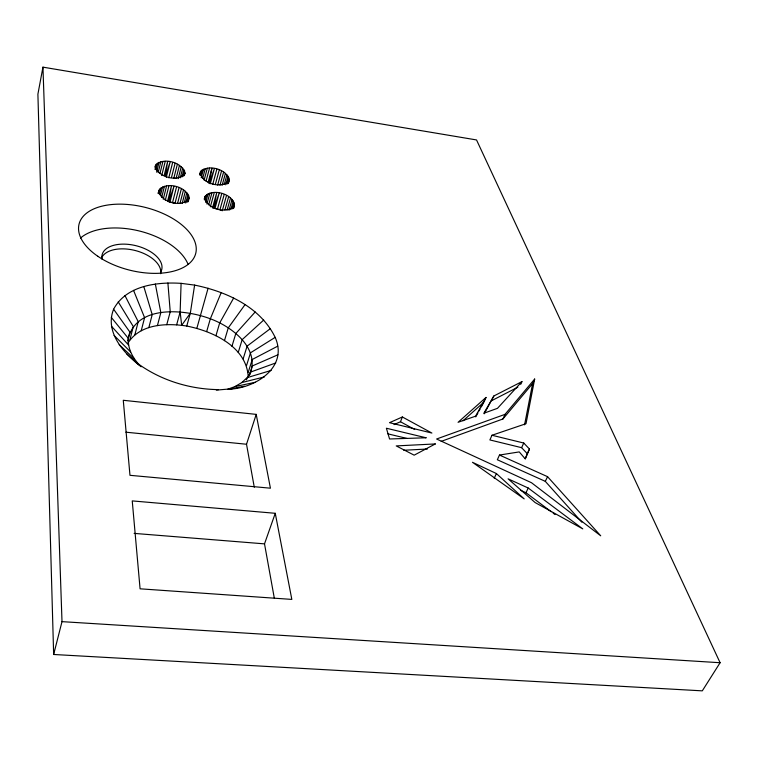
<?xml version="1.0" encoding="UTF-8"?>
<svg xmlns="http://www.w3.org/2000/svg" width="758" height="758" viewBox="0 0 758 758"><rect width="100%" height="100%" fill="white"/><g stroke="black" fill="none" stroke-linecap="round" stroke-linejoin="round"><path stroke-width="1.14" d="M248.217 376.65C246.416 346.539 212.752 331.17 186.752 326.044C166.381 322.851 139.662 323.912 127.742 343.412M233.549 208.393C238.325 194.427 208.867 185.729 204.234 198.842M228.357 183.474C232.971 169.915 204.272 161.539 199.714 174.094M181.096 283.35L194.607 285.103L190.324 313.215L181.683 325.296L180.148 311.955L181.096 283.35C156.915 281.796 126.235 285.482 113.605 309.207C104.405 332.487 124.113 353.56 141.168 366.777M188.202 201.761C193.347 187.074 161.255 178.395 158.176 193.423M184.886 173.497C183.265 162.127 161.369 156.205 155.238 166.343C157.967 177.22 177.884 182.669 184.886 173.497L184.317 175.685M165.263 175.847L167.66 161.492L164.116 175.704M179.011 187.804L175.022 203.277L168.75 201.637L171.422 185.985L167.49 201.486M42.95 67.149L37.9 94.181L53.647 654.486L702.296 690.851L720.1 662.729L476.536 139.946L42.95 67.149L62.004 621.645L53.647 654.486M524.564 424.85L532.618 383.548L534.665 379.047L505.008 414.361L502.933 418.975L441.213 441.364M534.665 379.047L526.014 423.694L491.98 435.263L489.886 439.934L521.599 447.675L527.293 453.672L525.209 458.647M204.831 196.644C205.077 208.687 227.912 215.206 234.487 205.115M200.292 171.924C200.69 183.531 222.691 189.737 229.267 180.233M155.049 167.3L155.589 165.102M155.002 169.489L156.347 163.993M155.892 169.631L157.503 163.046M156.593 172.161L159.019 162.288M158.147 172.701L160.848 161.738M159.957 173.468L162.942 161.426M161.7 175.562L165.235 161.34M158.251 193.224L159.076 189.879M158.744 193.157L159.853 188.704M159.369 194.38L161.037 187.7M160.364 195.782L162.582 186.894M166.324 177.173L170.162 161.871L165.443 175.875M161.672 197.412L164.458 186.307M163.245 199.259L166.589 185.956M127.732 340.911C134.469 304.356 184.232 308.885 210.345 318.796C232.355 326.831 261.055 348.832 249.486 375.333M168.807 177.76L172.653 162.477M129.959 339.641L133.275 326.518L118.21 301.845M165.291 200.254L168.939 185.843M171.488 177.476L175.079 163.283M173.753 178.462L177.363 164.278M134.886 334.733L138.212 321.657L124.937 295.516M170.029 201.855L173.98 186.364L168.75 201.637M176.093 178.509L179.438 165.415M178.177 178.68L181.247 166.675M172.559 202.462L176.529 186.98M139.235 364.74C131.153 356.288 125.364 343.715 129.94 332.137L113.605 309.207M180.224 177.846L182.754 168.02M141.234 330.696L144.588 317.668L133.56 290.371M181.92 177.059L183.891 169.422M183.228 176.282L184.639 170.825M184.128 175.477L184.971 172.199M177.628 203.182L181.352 188.818M180.034 203.258L183.474 190.002M148.824 327.627L152.206 314.646L143.802 286.524M182.166 203.466L185.34 191.31M184.27 202.661L186.875 192.712M185.729 203.011L188.05 194.162M187.074 202.272L188.818 195.63M188.003 201.495L189.168 197.071M157.418 325.599L160.829 312.666L155.352 284.042M199.837 175.155L200.984 170.806M200.633 175.287L202.073 169.858M229.949 389.148C255.872 387.888 288.428 367.024 275.163 337.367C260.364 306.838 226.272 291.527 194.607 285.103M201.211 177.779L203.514 169.1M202.68 178.301L205.276 168.551M204.12 180.139L207.304 168.229M166.769 324.661L170.237 311.765L167.897 282.99M206.053 181.115L209.54 168.143M208.128 182.337L211.918 168.285L209.047 183.569L214.372 168.664L210.279 183.787M204.347 199.875L205.532 195.469M205.153 199.96L206.64 194.465M205.731 202.443L208.109 193.66M206.925 204.035L209.909 193.063M212.723 184.374L216.835 169.261M208.687 204.764L211.984 192.703M176.642 324.812L180.148 311.955M215.405 184.09L219.233 170.057M210.364 206.83L214.268 192.589M217.66 185.066L221.507 171.043M212.486 208.043L216.693 192.722L213.728 208.194L219.204 193.101L214.978 208.403L216.646 208.801M220.019 185.123L223.582 172.18M222.132 185.293L225.41 173.43M221.724 193.707L217.48 209L219.109 209.54M224.245 184.488L226.936 174.776M225.713 184.8L228.111 176.159M186.752 326.044L190.324 313.215M224.178 194.522L219.924 209.814L221.459 210.487M227.097 184.042L228.907 177.561M228.092 183.256L229.295 178.935M228.215 183.588L228.812 181.427M222.227 210.819L226.509 195.526M208.09 288.201L196.853 328.318M224.955 209.805L228.641 196.701M227.125 210.013L230.508 198.009M228.992 210.326L232.071 199.401M230.811 209.587L233.284 200.851M232.242 208.876L234.108 202.31M233.265 208.118L234.506 203.75M233.407 208.564L234.032 206.366M206.659 331.578L210.345 318.796L221.213 292.56M215.945 335.728L219.687 322.965L233.635 298.065M224.453 340.674L228.253 327.911L245.061 304.593M231.957 346.283L235.814 333.52L255.181 311.974M238.249 352.413L242.162 339.65L263.727 320.028M243.147 358.904L247.108 346.131L270.454 328.565M246.521 365.593L250.519 352.792L275.163 337.367M248.226 372.301L252.262 359.472L277.674 346.188M246.322 379.843L250.51 372.102L275.713 362.968M249.562 374.547L252.262 365.972L277.883 354.81M254.281 487.233L246.521 444.245L256.213 414.38L123.279 400.29L129.969 475.313L270.426 488.19L256.213 414.38M274.301 598.09L264.514 543.865L275.258 513.299L132.243 500.905L140.078 588.814L291.83 599.407L275.258 513.299M394.046 424.613L400.47 421.742L402.365 416.976L431.889 433.055L389.498 422.689L402.365 416.976M189.083 198.435C182.072 208.166 161.369 202.481 158.735 191.196M491.98 435.263L523.75 443.032L529.463 449.02L525.313 458.96L519.249 451.91L499.475 455.056L497.333 459.755L545.296 481.349L581.888 522.234M484.4 401.134L486.001 397.438L458.069 422.31L475.579 416.17L486.001 397.438M484.191 413.802L493.875 395.97L521.949 381.615L520.727 384.334M494.225 478.27L496.386 473.542L472.452 462.285L524.195 498.887L496.386 473.542M521.599 447.675L523.75 443.032M527.293 453.672L529.463 449.02M551.284 511.754L525.967 492.747L528.222 488.029L508.087 478.829L535.139 502.573L582.788 528.885L528.222 488.029M545.296 481.349L547.56 476.678L499.475 455.056M475.749 416.881L477.947 412.921M479.047 410.95L480.146 408.969M481.245 406.989L483.992 402.053L463.053 420.775M493.875 395.97L483.869 413.224L497.494 408.325L521.949 381.615M502.933 418.975L532.618 383.548M227.997 389.129L235.084 386.533L241.821 382.553L247.004 377.692L271.193 370.416M491.857 400.565L517.828 387.215M505.008 414.361L436.589 439.005L531.519 482.742L600.715 535.811L547.56 476.678M241.821 382.553L264.381 376.925M216.324 390.105L232.166 388.75M235.084 386.533L255.446 382.269M228.082 389.299L244.607 386.258M403.749 450.252L427.398 449.02M218.503 389.621C189.14 389.252 159.72 380.033 136.156 362.352M62.004 621.645L720.1 662.729M134.119 533.386L264.514 543.865M125.894 432.193L246.521 444.245M387.888 433.851L407.122 438.475M520.689 490.322L525.967 492.747M400.47 421.742L414.683 429.502M553.16 513.166L555.036 514.568M126.586 353.768L139.093 364.844M119.158 344.701L134.393 358.837M114.079 335.424L130.566 351.911M111.454 326.234L128.538 345.013M111.312 317.413L128.339 338.362M101.61 257.834A30.652 16.96 13.9 0 1 135.938 250.699A30.652 16.96 13.9 0 1 160.639 273.695M80.481 238.069A59.475 32.765 13.9 0 1 138.941 230.896A59.475 32.765 13.9 0 1 188.012 264.163M102.084 259.255A30.718 16.922 13.9 0 1 134.725 245.403A30.718 16.922 13.9 0 1 160.563 272.283M435.31 443.942L414.162 455.17L396.226 445.912L435.31 443.942M426.062 437.773L389.565 438.986L386.381 428.232L426.062 437.773M97.763 256.232A60.138 32.329 14.1 0 0 194.91 255.872A60.138 32.329 14.1 0 0 119.565 204.148A60.138 32.329 14.1 0 0 97.763 256.232"/></g></svg>
